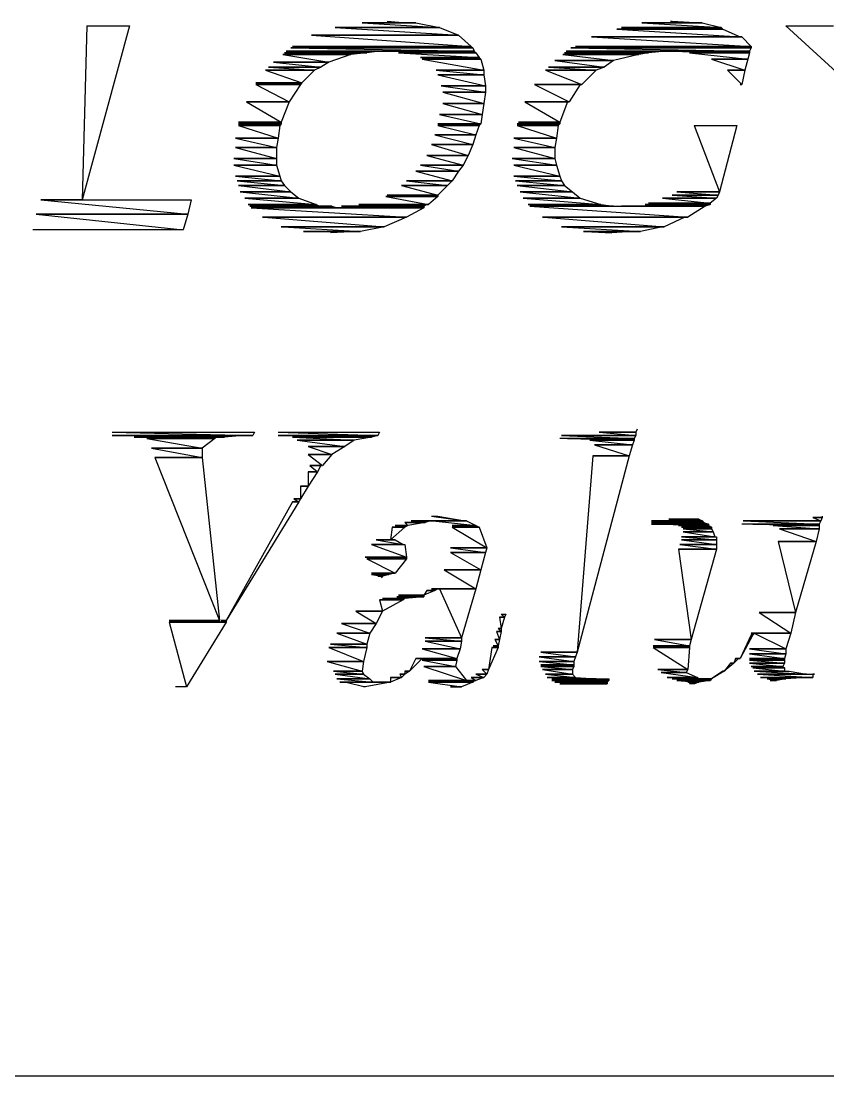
# Model space of a CAD drawing. Header units: millimetres. Extents: x 14 to 201, y 16 to 268.
# Drawn here: x 126.59 to 137.38, y 15.62 to 29.74 of the extents above; entities that cross this region are included whole.
import ezdxf

# ---------------------------------------------------------------- set-up
doc = ezdxf.new("R2010")
doc.units = ezdxf.units.MM
doc.layers.get('0').update_dxf_attribs({"linetype": 'CONTINUOUS'})

msp = doc.modelspace()

# ---------------------------------------------------------------- linework, layer by layer
at = {"color": 0}
for p, q in [((127.466, 29.6761), (127.403, 27.3472)), ((128.038, 29.6761), (127.403, 27.3472)), ((127.466, 29.6761), (128.038, 29.6761)), ((132.185, 29.654), (130.788, 29.654)), ((130.788, 29.654), (132.441, 29.5493)), ((130.788, 29.654), (132.185, 29.654)), ((131.869, 29.7174), (131.149, 29.7174)), ((131.149, 29.7174), (132.185, 29.654)), ((131.149, 29.7174), (131.869, 29.7174)), ((131.742, 29.7174), (131.254, 29.7174)), ((131.254, 29.7174), (131.869, 29.7174)), ((131.254, 29.7174), (131.869, 29.7174)), ((131.487, 29.7394), (131.742, 29.7174)), ((131.869, 29.7174), (132.185, 29.654)), ((132.185, 29.654), (132.441, 29.5493)), ((135.953, 29.654), (134.621, 29.654)), ((134.621, 29.654), (135.975, 29.6333)), ((134.621, 29.654), (135.953, 29.654)), ((135.7, 29.7174), (134.895, 29.7174)), ((134.895, 29.7174), (135.953, 29.654)), ((134.895, 29.7174), (135.7, 29.7174)), ((135.679, 29.7174), (135.001, 29.7174)), ((135.001, 29.7174), (135.7, 29.7174)), ((135.001, 29.7174), (135.7, 29.7174)), ((135.277, 29.7394), (135.679, 29.7174)), ((135.277, 29.7394), (135.297, 29.7394)), ((135.297, 29.7394), (135.679, 29.7174)), ((135.7, 29.7174), (135.953, 29.654)), ((135.953, 29.654), (135.975, 29.6333)), ((136.821, 29.6761), (138.133, 28.4689)), ((136.821, 29.6761), (137.457, 29.6761)), ((132.441, 29.5493), (130.471, 29.5493)), ((130.471, 29.5493), (132.608, 29.4004)), ((130.471, 29.5493), (132.441, 29.5493)), ((132.441, 29.5493), (132.608, 29.4004)), ((136.229, 29.5272), (134.218, 29.5272)), ((134.218, 29.5272), (136.356, 29.4004)), ((134.218, 29.5272), (136.229, 29.5272)), ((136.208, 29.5272), (134.239, 29.5272)), ((134.239, 29.5272), (136.229, 29.5272)), ((134.239, 29.5272), (136.229, 29.5272)), ((135.975, 29.6333), (134.557, 29.6333)), ((134.557, 29.6333), (136.208, 29.5272)), ((134.557, 29.6333), (135.975, 29.6333)), ((135.975, 29.6333), (136.208, 29.5272)), ((136.229, 29.5272), (136.356, 29.4004)), ((132.631, 29.3798), (130.196, 29.3798)), ((130.196, 29.3798), (132.651, 29.3371)), ((130.196, 29.3798), (132.631, 29.3798)), ((132.608, 29.4004), (130.218, 29.4004)), ((130.218, 29.4004), (132.631, 29.3798)), ((130.218, 29.4004), (132.608, 29.4004)), ((132.608, 29.4004), (132.631, 29.3798)), ((132.631, 29.3798), (132.651, 29.3371)), ((136.356, 29.3798), (133.943, 29.3798)), ((133.943, 29.3798), (136.335, 29.3371)), ((133.943, 29.3798), (136.356, 29.3798)), ((136.356, 29.4004), (134.006, 29.4004)), ((134.006, 29.4004), (136.356, 29.3798)), ((134.006, 29.4004), (136.356, 29.4004)), ((136.356, 29.3798), (136.335, 29.3371)), ((136.356, 29.4004), (136.356, 29.3798)), ((131, 29.2943), (130.091, 29.2943)), ((130.091, 29.2943), (130.704, 29.1882)), ((130.091, 29.2943), (131, 29.2943)), ((131.213, 29.3164), (130.112, 29.3164)), ((130.112, 29.3164), (131, 29.2943)), ((130.112, 29.3164), (131.213, 29.3164)), ((132.651, 29.3371), (130.132, 29.3371)), ((130.132, 29.3371), (131.213, 29.3164)), ((130.132, 29.3371), (131.382, 29.3371)), ((131, 29.2943), (130.704, 29.1882)), ((131.213, 29.3164), (131, 29.2943)), ((131.382, 29.3371), (131.213, 29.3164)), ((131.382, 29.3371), (132.672, 29.3164)), ((131.382, 29.3371), (132.651, 29.3371)), ((132.672, 29.3164), (131.636, 29.3164)), ((131.636, 29.3164), (132.715, 29.2516)), ((131.636, 29.3164), (132.672, 29.3164)), ((132.715, 29.2516), (131.932, 29.2516)), ((131.932, 29.2516), (132.737, 29.231)), ((131.932, 29.2516), (132.715, 29.2516)), ((132.737, 29.231), (131.953, 29.231)), ((131.953, 29.231), (132.778, 29.0835)), ((131.953, 29.231), (132.737, 29.231)), ((132.651, 29.3371), (132.672, 29.3164)), ((132.672, 29.3164), (132.715, 29.2516)), ((132.715, 29.2516), (132.737, 29.231)), ((132.737, 29.231), (132.778, 29.0835)), ((134.854, 29.2943), (133.836, 29.2943)), ((133.836, 29.2943), (134.515, 29.2103)), ((133.836, 29.2943), (134.854, 29.2943)), ((134.98, 29.3164), (133.858, 29.3164)), ((133.858, 29.3164), (134.854, 29.2943)), ((133.858, 29.3164), (134.98, 29.3164)), ((136.335, 29.3371), (133.879, 29.3371)), ((133.879, 29.3371), (134.98, 29.3164)), ((133.879, 29.3371), (135.213, 29.3371)), ((134.854, 29.2943), (134.515, 29.2103)), ((134.98, 29.3164), (134.854, 29.2943)), ((135.213, 29.3371), (134.98, 29.3164)), ((135.213, 29.3371), (136.335, 29.3164)), ((135.213, 29.3371), (136.335, 29.3371)), ((136.335, 29.3164), (135.53, 29.3164)), ((135.53, 29.3164), (136.313, 29.231)), ((135.53, 29.3164), (136.335, 29.3164)), ((136.313, 29.231), (135.826, 29.231)), ((135.826, 29.231), (136.271, 29.0835)), ((135.826, 29.231), (136.313, 29.231)), ((136.313, 29.231), (136.271, 29.0835)), ((136.335, 29.3164), (136.313, 29.231)), ((136.335, 29.3371), (136.335, 29.3164)), ((130.514, 29.0835), (129.858, 29.0835)), ((129.858, 29.0835), (130.344, 28.914)), ((129.858, 29.0835), (130.514, 29.0835)), ((130.598, 29.1248), (129.899, 29.1248)), ((129.899, 29.1248), (130.514, 29.0835)), ((129.899, 29.1248), (130.598, 29.1248)), ((130.704, 29.1882), (129.963, 29.1882)), ((129.963, 29.1882), (130.598, 29.1248)), ((129.963, 29.1882), (130.704, 29.1882)), ((130.514, 29.0835), (130.344, 28.914)), ((130.598, 29.1248), (130.514, 29.0835)), ((130.704, 29.1882), (130.598, 29.1248)), ((132.778, 29.0835), (132.143, 29.0835)), ((132.143, 29.0835), (132.778, 29.0201)), ((132.143, 29.0835), (132.778, 29.0835)), ((132.778, 29.0835), (132.778, 29.0201)), ((134.282, 29.0835), (133.604, 29.0835)), ((133.604, 29.0835), (134.092, 28.8919)), ((133.604, 29.0835), (134.282, 29.0835)), ((134.388, 29.1248), (133.646, 29.1248)), ((133.646, 29.1248), (134.282, 29.0835)), ((133.646, 29.1248), (134.388, 29.1248)), ((134.515, 29.2103), (133.73, 29.2103)), ((133.73, 29.2103), (134.388, 29.1248)), ((133.73, 29.2103), (134.515, 29.2103)), ((134.282, 29.0835), (134.092, 28.8919)), ((134.388, 29.1248), (134.282, 29.0835)), ((134.515, 29.2103), (134.388, 29.1248)), ((136.271, 29.0835), (136.039, 29.0835)), ((136.039, 29.0835), (136.229, 28.8919)), ((136.039, 29.0835), (136.271, 29.0835)), ((136.271, 29.0835), (136.229, 28.8919)), ((132.778, 29.0201), (132.165, 29.0201)), ((132.165, 29.0201), (132.8, 28.8713)), ((132.165, 29.0201), (132.778, 29.0201)), ((132.778, 29.0201), (132.8, 28.8713)), ((130.344, 28.914), (129.73, 28.914)), ((129.73, 28.914), (130.324, 28.8919)), ((129.73, 28.914), (130.344, 28.914)), ((130.324, 28.8919), (129.73, 28.8919)), ((129.73, 28.8919), (130.175, 28.6591)), ((129.73, 28.8919), (130.324, 28.8919)), ((130.324, 28.8919), (130.175, 28.6591)), ((130.344, 28.914), (130.324, 28.8919)), ((132.8, 28.8713), (132.208, 28.8713)), ((132.208, 28.8713), (132.8, 28.7872)), ((132.208, 28.8713), (132.8, 28.8713)), ((132.8, 28.8713), (132.8, 28.7872)), ((134.092, 28.8919), (133.456, 28.8919)), ((133.456, 28.8919), (134.069, 28.8919)), ((133.456, 28.8919), (134.092, 28.8919)), ((133.456, 28.8919), (133.922, 28.6591)), ((133.456, 28.8919), (134.069, 28.8919)), ((134.069, 28.8919), (133.922, 28.6591)), ((134.092, 28.8919), (134.069, 28.8919)), ((136.208, 28.8919), (136.229, 28.8919)), ((136.229, 28.8919), (136.208, 28.8919)), ((132.8, 28.7872), (132.228, 28.7872)), ((132.228, 28.7872), (132.778, 28.6384)), ((132.228, 28.7872), (132.8, 28.7872)), ((132.8, 28.7872), (132.778, 28.6384)), ((130.175, 28.6591), (129.603, 28.6591)), ((129.603, 28.6591), (130.069, 28.3848)), ((129.603, 28.6591), (130.175, 28.6591)), ((130.175, 28.6591), (130.069, 28.3848)), ((132.778, 28.6384), (132.228, 28.6384)), ((132.228, 28.6384), (132.757, 28.4909)), ((132.228, 28.6384), (132.778, 28.6384)), ((132.778, 28.6384), (132.757, 28.4909)), ((133.922, 28.6591), (133.329, 28.6591)), ((133.329, 28.6591), (133.9, 28.6591)), ((133.329, 28.6591), (133.922, 28.6591)), ((133.329, 28.6591), (133.795, 28.3848)), ((133.329, 28.6591), (133.9, 28.6591)), ((133.9, 28.6591), (133.795, 28.3848)), ((133.922, 28.6591), (133.9, 28.6591)), ((130.069, 28.3848), (129.497, 28.3848)), ((129.497, 28.3848), (130.069, 28.3628)), ((129.497, 28.3848), (130.069, 28.3848)), ((130.069, 28.3848), (130.069, 28.3628)), ((132.757, 28.4909), (132.185, 28.4909)), ((132.185, 28.4909), (132.737, 28.3628)), ((132.185, 28.4909), (132.757, 28.4909)), ((132.757, 28.4909), (132.737, 28.3628)), ((133.795, 28.3848), (133.244, 28.3848)), ((133.244, 28.3848), (133.795, 28.3628)), ((133.244, 28.3848), (133.795, 28.3848)), ((133.795, 28.3848), (133.795, 28.3628)), ((130.069, 28.3628), (129.497, 28.3628)), ((129.497, 28.3628), (130.048, 28.3421)), ((129.497, 28.3628), (130.069, 28.3628)), ((130.048, 28.3421), (129.497, 28.3421)), ((129.497, 28.3421), (130.026, 28.1726)), ((129.497, 28.3421), (130.048, 28.3421)), ((130.048, 28.3421), (130.026, 28.1726)), ((130.069, 28.3628), (130.048, 28.3421)), ((132.737, 28.3628), (132.165, 28.3628)), ((132.165, 28.3628), (132.715, 28.3421)), ((132.165, 28.3628), (132.737, 28.3628)), ((132.715, 28.3421), (132.165, 28.3421)), ((132.165, 28.3421), (132.672, 28.2153)), ((132.165, 28.3421), (132.715, 28.3421)), ((132.715, 28.3421), (132.672, 28.2153)), ((132.737, 28.3628), (132.715, 28.3421)), ((133.795, 28.3628), (133.223, 28.3628)), ((133.223, 28.3628), (133.773, 28.3421)), ((133.223, 28.3628), (133.795, 28.3628)), ((133.773, 28.3421), (133.223, 28.3421)), ((133.223, 28.3421), (133.753, 28.1726)), ((133.223, 28.3421), (133.773, 28.3421)), ((133.773, 28.3421), (133.753, 28.1726)), ((133.795, 28.3628), (133.773, 28.3421)), ((135.593, 28.3421), (135.932, 27.4533)), ((135.593, 28.3421), (136.165, 28.3421)), ((136.165, 28.3421), (135.932, 27.4533)), ((130.026, 28.1726), (129.456, 28.1726)), ((129.456, 28.1726), (130.006, 28.0458)), ((129.456, 28.1726), (130.026, 28.1726)), ((130.026, 28.1726), (130.006, 28.0458)), ((132.672, 28.2153), (132.122, 28.2153)), ((132.122, 28.2153), (132.631, 28.0886)), ((132.122, 28.2153), (132.672, 28.2153)), ((132.672, 28.2153), (132.631, 28.0886)), ((133.753, 28.1726), (133.181, 28.1726)), ((133.181, 28.1726), (133.73, 28.0458)), ((133.181, 28.1726), (133.753, 28.1726)), ((133.753, 28.1726), (133.73, 28.0458)), ((130.006, 28.0458), (129.456, 28.0458)), ((129.456, 28.0458), (130.006, 27.8984)), ((129.456, 28.0458), (130.006, 28.0458)), ((130.006, 28.0458), (130.006, 27.8984)), ((132.631, 28.0886), (132.079, 28.0886)), ((132.079, 28.0886), (132.567, 27.9397)), ((132.079, 28.0886), (132.631, 28.0886)), ((132.631, 28.0886), (132.567, 27.9397)), ((133.73, 28.0458), (133.181, 28.0458)), ((133.181, 28.0458), (133.73, 27.8984)), ((133.181, 28.0458), (133.73, 28.0458)), ((133.73, 28.0458), (133.73, 27.8984)), ((130.006, 27.8984), (129.433, 27.8984)), ((129.433, 27.8984), (130.006, 27.8129)), ((129.433, 27.8984), (130.006, 27.8984)), ((130.006, 27.8129), (129.433, 27.8129)), ((129.433, 27.8129), (130.048, 27.6641)), ((129.433, 27.8129), (130.006, 27.8129)), ((130.006, 27.8984), (130.006, 27.8129)), ((130.006, 27.8129), (130.048, 27.6641)), ((132.504, 27.8129), (131.932, 27.8129)), ((131.932, 27.8129), (132.441, 27.7289)), ((131.932, 27.8129), (132.504, 27.8129)), ((132.567, 27.9397), (132.016, 27.9397)), ((132.016, 27.9397), (132.504, 27.8129)), ((132.016, 27.9397), (132.567, 27.9397)), ((132.504, 27.8129), (132.441, 27.7289)), ((132.567, 27.9397), (132.504, 27.8129)), ((133.73, 27.8984), (133.16, 27.8984)), ((133.16, 27.8984), (133.753, 27.8129)), ((133.16, 27.8984), (133.73, 27.8984)), ((133.753, 27.8129), (133.181, 27.8129)), ((133.181, 27.8129), (133.795, 27.6641)), ((133.181, 27.8129), (133.753, 27.8129)), ((133.73, 27.8984), (133.753, 27.8129)), ((133.753, 27.8129), (133.795, 27.6641)), ((132.441, 27.7289), (131.869, 27.7289)), ((131.869, 27.7289), (132.355, 27.6007)), ((131.869, 27.7289), (132.441, 27.7289)), ((132.441, 27.7289), (132.355, 27.6007)), ((130.048, 27.6641), (129.456, 27.6641)), ((129.456, 27.6641), (130.069, 27.6007)), ((129.456, 27.6641), (130.048, 27.6641)), ((130.069, 27.6007), (129.476, 27.6007)), ((129.476, 27.6007), (130.112, 27.5373)), ((129.476, 27.6007), (130.069, 27.6007)), ((130.112, 27.5373), (129.497, 27.5373)), ((129.497, 27.5373), (130.196, 27.4533)), ((129.497, 27.5373), (130.112, 27.5373)), ((130.048, 27.6641), (130.069, 27.6007)), ((130.069, 27.6007), (130.112, 27.5373)), ((130.112, 27.5373), (130.196, 27.4533)), ((132.292, 27.5373), (131.679, 27.5373)), ((131.679, 27.5373), (132.165, 27.4106)), ((131.679, 27.5373), (132.292, 27.5373)), ((132.355, 27.6007), (131.742, 27.6007)), ((131.742, 27.6007), (132.292, 27.5373)), ((131.742, 27.6007), (132.355, 27.6007)), ((132.292, 27.5373), (132.165, 27.4106)), ((132.355, 27.6007), (132.292, 27.5373)), ((133.795, 27.6641), (133.181, 27.6641)), ((133.181, 27.6641), (133.816, 27.6007)), ((133.181, 27.6641), (133.795, 27.6641)), ((133.816, 27.6007), (133.201, 27.6007)), ((133.201, 27.6007), (133.858, 27.5373)), ((133.201, 27.6007), (133.816, 27.6007)), ((133.858, 27.5373), (133.223, 27.5373)), ((133.223, 27.5373), (133.963, 27.4533)), ((133.223, 27.5373), (133.858, 27.5373)), ((133.795, 27.6641), (133.816, 27.6007)), ((133.816, 27.6007), (133.858, 27.5373)), ((133.858, 27.5373), (133.963, 27.4533)), ((130.196, 27.4533), (129.519, 27.4533)), ((129.519, 27.4533), (130.302, 27.3692)), ((129.519, 27.4533), (130.196, 27.4533)), ((130.196, 27.4533), (130.302, 27.3692)), ((132.165, 27.3899), (131.466, 27.3899)), ((131.466, 27.3899), (132.038, 27.2838)), ((131.466, 27.3899), (132.165, 27.3899)), ((132.165, 27.4106), (131.487, 27.4106)), ((131.487, 27.4106), (132.165, 27.3899)), ((131.487, 27.4106), (132.165, 27.4106)), ((132.165, 27.3899), (132.038, 27.2838)), ((132.165, 27.4106), (132.165, 27.3899)), ((133.963, 27.4533), (133.266, 27.4533)), ((133.266, 27.4533), (134.069, 27.3692)), ((133.266, 27.4533), (133.963, 27.4533)), ((133.963, 27.4533), (134.069, 27.3692)), ((135.912, 27.4106), (135.297, 27.4106)), ((135.297, 27.4106), (135.89, 27.3692)), ((135.297, 27.4106), (135.912, 27.4106)), ((135.932, 27.4533), (135.36, 27.4533)), ((135.36, 27.4533), (135.912, 27.4106)), ((135.36, 27.4533), (135.932, 27.4533)), ((135.912, 27.4106), (135.89, 27.3692)), ((135.932, 27.4533), (135.912, 27.4106)), ((127.403, 27.3472), (126.851, 27.3472)), ((126.851, 27.3472), (128.82, 27.157)), ((126.851, 27.3472), (128.863, 27.3472)), ((128.863, 27.3472), (128.82, 27.157)), ((130.302, 27.3692), (129.582, 27.3692)), ((129.582, 27.3692), (130.535, 27.2838)), ((129.582, 27.3692), (130.302, 27.3692)), ((130.535, 27.2838), (129.625, 27.2838)), ((129.625, 27.2838), (130.578, 27.2631)), ((129.625, 27.2838), (130.535, 27.2838)), ((130.578, 27.2631), (129.646, 27.2631)), ((129.646, 27.2631), (130.747, 27.2631)), ((129.646, 27.2631), (130.747, 27.2631)), ((130.747, 27.2631), (129.667, 27.2631)), ((129.667, 27.2631), (130.81, 27.2411)), ((129.667, 27.2631), (130.747, 27.2631)), ((130.302, 27.3692), (130.535, 27.2838)), ((130.535, 27.2838), (130.578, 27.2631)), ((130.747, 27.2631), (130.81, 27.2411)), ((131.975, 27.2631), (130.874, 27.2631)), ((130.874, 27.2631), (131.975, 27.2411)), ((130.874, 27.2631), (131.975, 27.2631)), ((132.016, 27.2838), (131.107, 27.2838)), ((131.107, 27.2838), (131.975, 27.2631)), ((131.107, 27.2838), (132.016, 27.2838)), ((132.038, 27.2838), (131.17, 27.2838)), ((131.17, 27.2838), (132.016, 27.2838)), ((131.17, 27.2838), (132.038, 27.2838)), ((132.016, 27.2838), (131.975, 27.2631)), ((131.975, 27.2631), (131.975, 27.2411)), ((132.038, 27.2838), (132.016, 27.2838)), ((134.069, 27.3692), (133.307, 27.3692)), ((133.307, 27.3692), (134.345, 27.2838)), ((133.307, 27.3692), (134.069, 27.3692)), ((134.345, 27.2838), (133.371, 27.2838)), ((133.371, 27.2838), (134.515, 27.2631)), ((133.371, 27.2838), (134.345, 27.2838)), ((134.515, 27.2631), (133.393, 27.2631)), ((133.393, 27.2631), (134.557, 27.2631)), ((133.393, 27.2631), (134.557, 27.2631)), ((133.393, 27.2631), (134.621, 27.2631)), ((133.393, 27.2631), (134.621, 27.2631)), ((133.393, 27.2631), (135.509, 27.1143)), ((133.393, 27.2631), (135.742, 27.2631)), ((134.069, 27.3692), (134.345, 27.2838)), ((134.345, 27.2838), (134.515, 27.2631)), ((135.742, 27.2631), (134.621, 27.2631)), ((135.742, 27.2631), (134.684, 27.2631)), ((134.684, 27.2631), (135.742, 27.2631)), ((134.684, 27.2631), (135.742, 27.2631)), ((135.806, 27.2838), (134.938, 27.2838)), ((134.938, 27.2838), (135.742, 27.2631)), ((134.938, 27.2838), (135.806, 27.2838)), ((135.806, 27.3044), (134.98, 27.3044)), ((134.98, 27.3044), (135.806, 27.2838)), ((134.98, 27.3044), (135.806, 27.3044)), ((135.89, 27.3692), (135.17, 27.3692)), ((135.17, 27.3692), (135.806, 27.3044)), ((135.17, 27.3692), (135.89, 27.3692)), ((135.742, 27.2631), (135.509, 27.1143)), ((135.806, 27.2838), (135.742, 27.2631)), ((135.89, 27.3692), (135.806, 27.3044)), ((135.806, 27.3044), (135.806, 27.2838)), ((128.82, 27.157), (126.788, 27.157)), ((126.788, 27.157), (128.757, 26.9448)), ((126.788, 27.157), (128.82, 27.157)), ((128.82, 27.157), (128.757, 26.9448)), ((130.81, 27.2411), (129.667, 27.2411)), ((129.667, 27.2411), (131.742, 27.1143)), ((129.667, 27.2411), (131.975, 27.2411)), ((131.742, 27.1143), (129.815, 27.1143)), ((129.815, 27.1143), (131.742, 27.1143)), ((129.815, 27.1143), (131.742, 27.1143)), ((131.742, 27.1143), (129.836, 27.1143)), ((129.836, 27.1143), (131.446, 26.9875)), ((129.836, 27.1143), (131.742, 27.1143)), ((131.975, 27.2411), (130.81, 27.2411)), ((131.742, 27.1143), (131.446, 26.9875)), ((131.975, 27.2411), (131.742, 27.1143)), ((135.509, 27.1143), (133.562, 27.1143)), ((133.562, 27.1143), (135.467, 27.1143)), ((133.562, 27.1143), (135.509, 27.1143)), ((135.467, 27.1143), (133.583, 27.1143)), ((133.583, 27.1143), (135.191, 26.9875)), ((133.583, 27.1143), (135.467, 27.1143)), ((135.467, 27.1143), (135.191, 26.9875)), ((135.509, 27.1143), (135.467, 27.1143)), ((131.446, 26.9875), (130.069, 26.9875)), ((130.069, 26.9875), (131.446, 26.9875)), ((130.069, 26.9875), (131.446, 26.9875)), ((131.446, 26.9875), (130.091, 26.9875)), ((130.091, 26.9875), (131.127, 26.9241)), ((130.091, 26.9875), (131.446, 26.9875)), ((131.446, 26.9875), (131.127, 26.9241)), ((135.191, 26.9875), (133.816, 26.9875)), ((133.816, 26.9875), (135.17, 26.9875)), ((133.816, 26.9875), (135.191, 26.9875)), ((133.816, 26.9875), (134.874, 26.9241)), ((133.816, 26.9875), (135.17, 26.9875)), ((135.17, 26.9875), (134.874, 26.9241)), ((135.191, 26.9875), (135.17, 26.9875)), ((128.757, 26.9448), (126.746, 26.9448)), ((131.127, 26.9241), (130.365, 26.9241)), ((130.365, 26.9241), (131.084, 26.9241)), ((130.365, 26.9241), (131.127, 26.9241)), ((130.451, 26.9241), (131.084, 26.9241)), ((131.084, 26.9241), (130.451, 26.9241)), ((131.084, 26.9241), (130.725, 26.9034)), ((131.127, 26.9241), (131.084, 26.9241)), ((134.874, 26.9241), (134.112, 26.9241)), ((134.112, 26.9241), (134.768, 26.9241)), ((134.112, 26.9241), (134.874, 26.9241)), ((134.768, 26.9241), (134.133, 26.9241)), ((134.133, 26.9241), (134.492, 26.9034)), ((134.133, 26.9241), (134.768, 26.9241)), ((134.768, 26.9241), (134.492, 26.9034)), ((134.874, 26.9241), (134.768, 26.9241)), ((16.214, 15.6215), (149.648, 15.6215))]:
    msp.add_line(p, q, dxfattribs=at)
at = {"color": 251}
for p, q in [((127.805, 24.2356), (129.689, 24.1942)), ((127.805, 24.2356), (129.709, 24.2356)), ((129.689, 24.1942), (127.805, 24.1942)), ((127.805, 24.1942), (129.562, 24.1942)), ((127.805, 24.1942), (129.689, 24.1942)), ((129.562, 24.1942), (128.016, 24.1942)), ((128.016, 24.1942), (129.307, 24.1722)), ((128.016, 24.1942), (129.562, 24.1942)), ((129.307, 24.1722), (128.101, 24.1722)), ((128.101, 24.1722), (129.201, 24.1722)), ((128.101, 24.1722), (129.307, 24.1722)), ((129.201, 24.1722), (128.228, 24.1722)), ((128.228, 24.1722), (129.18, 24.1515)), ((128.228, 24.1722), (129.201, 24.1722)), ((129.18, 24.1515), (128.271, 24.1515)), ((128.271, 24.1515), (129.01, 24.0247)), ((128.271, 24.1515), (129.18, 24.1515)), ((129.18, 24.1515), (129.01, 24.0247)), ((129.201, 24.1722), (129.18, 24.1515)), ((129.307, 24.1722), (129.201, 24.1722)), ((129.562, 24.1942), (129.307, 24.1722)), ((129.689, 24.1942), (129.562, 24.1942)), ((129.709, 24.2356), (129.689, 24.1942)), ((130.026, 24.2356), (131.36, 24.1942)), ((130.026, 24.2356), (131.382, 24.2356)), ((131.36, 24.1942), (130.026, 24.1942)), ((130.026, 24.1942), (131.276, 24.1722)), ((130.026, 24.1942), (131.36, 24.1942)), ((131.276, 24.1722), (130.218, 24.1722)), ((130.218, 24.1722), (131.043, 24.1294)), ((130.218, 24.1722), (131.276, 24.1722)), ((131.276, 24.1722), (131.043, 24.1294)), ((131.36, 24.1942), (131.276, 24.1722)), ((131.382, 24.2356), (131.36, 24.1942)), ((134.789, 24.1515), (133.795, 24.1515)), ((134.811, 24.1942), (133.816, 24.1942)), ((133.816, 24.1942), (134.789, 24.1515)), ((133.816, 24.1942), (134.811, 24.1942)), ((133.9, 24.1515), (134.789, 24.1294)), ((133.9, 24.1515), (134.789, 24.1515)), ((134.811, 24.2356), (134.324, 24.2356)), ((134.324, 24.2356), (134.811, 24.1942)), ((134.324, 24.2356), (134.811, 24.2356)), ((134.811, 24.1942), (134.789, 24.1515)), ((134.789, 24.1515), (134.789, 24.1294)), ((134.831, 24.2783), (134.811, 24.2356)), ((134.811, 24.2356), (134.811, 24.1942)), ((129.01, 24.0247), (128.334, 24.0247)), ((128.334, 24.0247), (129.01, 23.8966)), ((128.334, 24.0247), (129.01, 24.0247)), ((129.01, 24.0247), (129.01, 23.8966)), ((131.043, 24.1294), (130.281, 24.1294)), ((130.281, 24.1294), (130.917, 24.0454)), ((130.281, 24.1294), (131.043, 24.1294)), ((130.917, 24.0454), (130.429, 24.0454)), ((130.429, 24.0454), (130.747, 23.9393)), ((130.429, 24.0454), (130.917, 24.0454)), ((130.917, 24.0454), (130.747, 23.9393)), ((131.043, 24.1294), (130.917, 24.0454)), ((134.789, 24.1294), (134.196, 24.1294)), ((134.196, 24.1294), (134.768, 24.0661)), ((134.196, 24.1294), (134.789, 24.1294)), ((134.768, 24.0661), (134.259, 24.0661)), ((134.259, 24.0661), (134.725, 23.9186)), ((134.259, 24.0661), (134.768, 24.0661)), ((134.768, 24.0661), (134.725, 23.9186)), ((134.789, 24.1294), (134.768, 24.0661)), ((129.01, 23.8966), (128.375, 23.8966)), ((128.375, 23.8966), (129.243, 21.7165)), ((128.375, 23.8966), (129.01, 23.8966)), ((129.01, 23.8966), (129.243, 21.7165)), ((130.747, 23.9393), (130.429, 23.9393)), ((130.429, 23.9393), (130.62, 23.7918)), ((130.429, 23.9393), (130.747, 23.9393)), ((130.747, 23.9393), (130.62, 23.7918)), ((134.239, 23.9186), (134.028, 21.2935)), ((134.725, 23.9186), (134.028, 21.2935)), ((134.725, 23.9186), (134.239, 23.9186)), ((134.239, 23.9186), (134.725, 23.9186)), ((130.62, 23.7918), (130.451, 23.7918)), ((130.451, 23.7918), (130.598, 23.7918)), ((130.451, 23.7918), (130.62, 23.7918)), ((130.451, 23.7918), (130.555, 23.7064)), ((130.451, 23.7918), (130.598, 23.7918)), ((130.598, 23.7918), (130.555, 23.7064)), ((130.62, 23.7918), (130.598, 23.7918)), ((130.555, 23.7064), (130.429, 23.7064)), ((130.429, 23.7064), (130.429, 23.5162)), ((130.429, 23.7064), (130.555, 23.7064)), ((130.555, 23.7064), (130.429, 23.5162)), ((130.429, 23.5162), (130.324, 23.5162)), ((130.324, 23.5162), (130.324, 23.3467)), ((130.324, 23.5162), (130.429, 23.5162)), ((130.429, 23.5162), (130.324, 23.3467)), ((130.218, 23.304), (129.329, 21.7165)), ((130.302, 23.304), (129.329, 21.7165)), ((130.302, 23.304), (130.218, 23.304)), ((130.218, 23.304), (130.302, 23.304)), ((130.324, 23.3467), (130.238, 23.3467)), ((130.238, 23.3467), (130.302, 23.304)), ((130.238, 23.3467), (130.324, 23.3467)), ((130.324, 23.3467), (130.302, 23.304)), ((131.995, 23.0298), (131.72, 23.0298)), ((131.72, 23.0298), (131.763, 22.9871)), ((131.72, 23.0298), (131.995, 23.0298)), ((131.995, 23.0298), (131.763, 22.9871)), ((132.059, 23.0504), (131.805, 23.0504)), ((131.805, 23.0504), (131.995, 23.0298)), ((131.805, 23.0504), (132.059, 23.0504)), ((132.525, 23.0504), (131.826, 23.0504)), ((131.826, 23.0504), (132.059, 23.0504)), ((131.826, 23.0504), (132.079, 23.0504)), ((132.525, 23.0504), (131.846, 23.0504)), ((131.846, 23.0504), (132.525, 23.0504)), ((131.846, 23.0504), (132.525, 23.0504)), ((132.059, 23.0504), (131.995, 23.0298)), ((132.079, 23.0504), (132.059, 23.0504)), ((132.079, 23.1138), (132.525, 23.0504)), ((132.079, 23.1138), (132.165, 23.1138)), ((132.079, 23.0504), (132.545, 23.0504)), ((132.079, 23.0504), (132.545, 23.0504)), ((132.545, 23.0504), (132.102, 23.0504)), ((132.102, 23.0504), (132.672, 22.9871)), ((132.102, 23.0504), (132.545, 23.0504)), ((132.165, 23.1138), (132.525, 23.0504)), ((132.545, 23.0504), (132.672, 22.9871)), ((135.7, 23.0504), (135.021, 23.0504)), ((135.021, 23.0504), (135.72, 23.0298)), ((135.021, 23.0504), (135.7, 23.0504)), ((135.72, 23.0298), (135.021, 23.0298)), ((135.021, 23.0298), (135.783, 23.0077)), ((135.021, 23.0298), (135.72, 23.0298)), ((135.657, 23.0711), (135.254, 23.0711)), ((135.254, 23.0711), (135.7, 23.0504)), ((135.254, 23.0711), (135.657, 23.0711)), ((135.616, 23.0711), (135.509, 23.0711)), ((135.509, 23.0711), (135.657, 23.0711)), ((135.509, 23.0711), (135.657, 23.0711)), ((135.551, 23.0711), (135.616, 23.0711)), ((135.657, 23.0711), (135.7, 23.0504)), ((135.7, 23.0504), (135.72, 23.0298)), ((135.72, 23.0298), (135.783, 23.0077)), ((137.287, 23.0504), (136.249, 23.0504)), ((136.249, 23.0504), (137.267, 23.0077)), ((136.249, 23.0504), (137.287, 23.0504)), ((137.308, 23.0932), (137.181, 23.0932)), ((137.181, 23.0932), (137.287, 23.0504)), ((137.181, 23.0932), (137.308, 23.0932)), ((137.287, 23.0504), (137.267, 23.0077)), ((137.308, 23.0932), (137.287, 23.0504)), ((137.308, 23.1138), (137.308, 23.0932)), ((131.55, 22.9664), (131.53, 22.7969)), ((131.72, 22.9664), (131.53, 22.7969)), ((131.72, 22.9664), (131.55, 22.9664)), ((131.55, 22.9664), (131.72, 22.9664)), ((131.763, 22.9871), (131.593, 22.9871)), ((131.593, 22.9871), (131.72, 22.9664)), ((131.593, 22.9871), (131.763, 22.9871)), ((131.763, 22.9871), (131.72, 22.9664)), ((132.672, 22.9871), (132.355, 22.9871)), ((132.355, 22.9871), (132.715, 22.9664)), ((132.355, 22.9871), (132.672, 22.9871)), ((132.715, 22.9664), (132.355, 22.9664)), ((132.355, 22.9664), (132.821, 22.6908)), ((132.355, 22.9664), (132.715, 22.9664)), ((132.672, 22.9871), (132.715, 22.9664)), ((132.715, 22.9664), (132.821, 22.6908)), ((135.783, 23.0077), (135.021, 23.0077)), ((135.021, 23.0077), (135.783, 23.0077)), ((135.021, 23.0077), (135.783, 23.0077)), ((135.15, 23.0077), (135.783, 22.9871)), ((135.15, 23.0077), (135.783, 23.0077)), ((135.783, 22.9871), (135.383, 22.9871)), ((135.383, 22.9871), (135.826, 22.9664)), ((135.383, 22.9871), (135.783, 22.9871)), ((135.826, 22.9664), (135.424, 22.9664)), ((135.424, 22.9664), (135.826, 22.9443)), ((135.424, 22.9664), (135.826, 22.9664)), ((135.826, 22.9443), (135.446, 22.9443)), ((135.446, 22.9443), (135.847, 22.9016)), ((135.446, 22.9443), (135.826, 22.9443)), ((135.847, 22.9016), (135.446, 22.9016)), ((135.446, 22.9016), (135.869, 22.8382)), ((135.446, 22.9016), (135.847, 22.9016)), ((135.783, 23.0077), (135.783, 22.9871)), ((135.783, 22.9871), (135.826, 22.9664)), ((135.826, 22.9664), (135.826, 22.9443)), ((135.826, 22.9443), (135.847, 22.9016)), ((135.847, 22.9016), (135.869, 22.8382)), ((137.267, 23.0077), (136.229, 23.0077)), ((136.376, 23.0077), (137.267, 22.9871)), ((136.376, 23.0077), (137.267, 23.0077)), ((137.267, 22.9871), (136.652, 22.9871)), ((136.652, 22.9871), (137.267, 22.9443)), ((136.652, 22.9871), (137.267, 22.9871)), ((137.267, 22.9443), (136.737, 22.9443)), ((136.737, 22.9443), (137.224, 22.7748)), ((136.737, 22.9443), (137.267, 22.9443)), ((137.267, 22.9443), (137.224, 22.7748)), ((137.267, 23.0077), (137.267, 22.9871)), ((137.267, 22.9871), (137.267, 22.9443)), ((131.699, 22.7335), (131.276, 22.7335)), ((131.276, 22.7335), (131.72, 22.7335)), ((131.276, 22.7335), (131.72, 22.7335)), ((131.276, 22.7335), (131.742, 22.564)), ((131.276, 22.7335), (131.72, 22.7335)), ((131.53, 22.7969), (131.34, 22.7969)), ((131.34, 22.7969), (131.699, 22.7335)), ((131.34, 22.7969), (131.593, 22.7969)), ((131.53, 22.7969), (131.36, 22.7969)), ((131.36, 22.7969), (131.53, 22.7969)), ((131.36, 22.7969), (131.53, 22.7969)), ((131.593, 22.7969), (131.53, 22.7969)), ((131.572, 22.7969), (131.593, 22.7969)), ((131.593, 22.7969), (131.699, 22.7335)), ((131.72, 22.7335), (131.742, 22.564)), ((135.89, 22.7335), (135.403, 22.7335)), ((135.403, 22.7335), (135.89, 22.6701)), ((135.403, 22.7335), (135.89, 22.7335)), ((135.869, 22.8382), (135.424, 22.8382)), ((135.424, 22.8382), (135.89, 22.8382)), ((135.424, 22.8382), (135.89, 22.8382)), ((135.424, 22.8382), (135.89, 22.7969)), ((135.424, 22.8382), (135.89, 22.8382)), ((135.89, 22.7969), (135.424, 22.7969)), ((135.424, 22.7969), (135.89, 22.7335)), ((135.424, 22.7969), (135.89, 22.7969)), ((135.89, 22.8382), (135.89, 22.7969)), ((135.89, 22.7969), (135.89, 22.7335)), ((135.89, 22.7335), (135.89, 22.6701)), ((137.224, 22.7748), (136.715, 22.7748)), ((136.715, 22.7748), (136.948, 21.8226)), ((136.715, 22.7748), (137.224, 22.7748)), ((137.224, 22.7748), (136.948, 21.8226)), ((132.821, 22.6908), (132.334, 22.6908)), ((132.334, 22.6908), (132.821, 22.6908)), ((132.334, 22.6908), (132.821, 22.6908)), ((132.334, 22.6908), (132.8, 22.6274)), ((132.334, 22.6908), (132.821, 22.6908)), ((132.8, 22.6274), (132.334, 22.6274)), ((132.334, 22.6274), (132.737, 22.3945)), ((132.334, 22.6274), (132.8, 22.6274)), ((132.8, 22.6274), (132.737, 22.3945)), ((132.821, 22.6908), (132.8, 22.6274)), ((135.89, 22.6701), (135.383, 22.6701)), ((135.383, 22.6701), (135.551, 21.4629)), ((135.383, 22.6701), (135.89, 22.6701)), ((135.89, 22.6701), (135.551, 21.4629)), ((131.742, 22.564), (131.191, 22.564)), ((131.191, 22.564), (131.742, 22.5419)), ((131.191, 22.564), (131.742, 22.564)), ((131.742, 22.5419), (131.213, 22.5419)), ((131.213, 22.5419), (131.593, 22.3518)), ((131.213, 22.5419), (131.742, 22.5419)), ((131.742, 22.5419), (131.593, 22.3518)), ((131.742, 22.564), (131.742, 22.5419)), ((131.593, 22.3518), (131.276, 22.3518)), ((131.276, 22.3518), (131.509, 22.3311)), ((131.276, 22.3518), (131.593, 22.3518)), ((131.509, 22.3311), (131.276, 22.3311)), ((131.276, 22.3311), (131.423, 22.3091)), ((131.276, 22.3311), (131.509, 22.3311)), ((131.36, 22.3091), (131.423, 22.3091)), ((131.423, 22.3091), (131.36, 22.3091)), ((131.423, 22.3091), (131.403, 22.2884)), ((131.509, 22.3311), (131.423, 22.3091)), ((131.593, 22.3518), (131.509, 22.3311)), ((132.737, 22.3945), (132.249, 22.3945)), ((132.249, 22.3945), (132.672, 22.1409)), ((132.249, 22.3945), (132.737, 22.3945)), ((132.737, 22.3945), (132.672, 22.1409)), ((131.975, 22.0348), (131.614, 22.0348)), ((131.614, 22.0348), (131.72, 22.0128)), ((131.614, 22.0348), (131.975, 22.0348)), ((131.975, 22.0555), (131.636, 22.0555)), ((131.636, 22.0555), (131.975, 22.0348)), ((131.636, 22.0555), (131.975, 22.0555)), ((131.975, 22.0348), (131.72, 22.0128)), ((132.016, 22.1189), (131.975, 22.0555)), ((132.122, 22.1189), (131.975, 22.0555)), ((131.975, 22.0555), (131.975, 22.0348)), ((132.122, 22.1189), (132.016, 22.1189)), ((132.016, 22.1189), (132.122, 22.1189)), ((132.672, 22.1409), (132.079, 22.1409)), ((132.079, 22.1409), (132.165, 22.1409)), ((132.079, 22.1409), (132.185, 22.1409)), ((132.079, 22.1409), (132.122, 22.1189)), ((132.079, 22.1409), (132.165, 22.1409)), ((132.165, 22.1409), (132.122, 22.1189)), ((132.185, 22.1409), (132.165, 22.1409)), ((132.185, 22.1409), (132.672, 22.1409)), ((132.185, 22.1409), (132.672, 22.1409)), ((132.185, 22.1409), (132.482, 21.4836)), ((132.185, 22.1409), (132.672, 22.1409)), ((132.672, 22.1409), (132.482, 21.4836)), ((131.699, 21.9921), (131.382, 21.9921)), ((131.382, 21.9921), (131.423, 21.8433)), ((131.382, 21.9921), (131.699, 21.9921)), ((131.72, 22.0128), (131.423, 22.0128)), ((131.423, 22.0128), (131.699, 21.9921)), ((131.423, 22.0128), (131.72, 22.0128)), ((131.699, 21.9921), (131.423, 21.8433)), ((131.72, 22.0128), (131.699, 21.9921)), ((131.423, 21.8433), (131.064, 21.8433)), ((131.064, 21.8433), (131.423, 21.8433)), ((131.064, 21.8433), (131.423, 21.8433)), ((131.064, 21.8433), (131.34, 21.6752)), ((131.064, 21.8433), (131.423, 21.8433)), ((131.423, 21.8433), (131.34, 21.6752)), ((133.054, 21.7592), (132.99, 21.7592)), ((132.99, 21.7592), (133.011, 21.6118)), ((132.99, 21.7592), (133.054, 21.7592)), ((133.011, 21.8019), (133.054, 21.7592)), ((133.011, 21.8019), (133.074, 21.8019)), ((133.054, 21.7592), (133.011, 21.6118)), ((133.074, 21.8019), (133.054, 21.7592)), ((136.948, 21.8226), (136.462, 21.8226)), ((136.462, 21.8226), (136.885, 21.5484)), ((136.462, 21.8226), (136.948, 21.8226)), ((136.948, 21.8226), (136.885, 21.5484)), ((129.243, 21.7165), (128.567, 21.7165)), ((128.567, 21.7165), (129.243, 21.6958)), ((128.567, 21.7165), (129.243, 21.7165)), ((129.243, 21.6958), (128.567, 21.6958)), ((128.567, 21.6958), (128.8, 20.8277)), ((128.567, 21.6958), (129.329, 21.6958)), ((129.329, 21.6958), (128.8, 20.8277)), ((129.243, 21.7165), (129.243, 21.6958)), ((129.329, 21.6958), (129.243, 21.6958)), ((129.329, 21.7165), (129.266, 21.7165)), ((129.266, 21.7165), (129.329, 21.6958)), ((129.266, 21.7165), (129.329, 21.7165)), ((129.329, 21.7165), (129.329, 21.6958)), ((131.34, 21.6752), (130.874, 21.6752)), ((130.874, 21.6752), (131.254, 21.5484)), ((130.874, 21.6752), (131.34, 21.6752)), ((131.34, 21.6752), (131.254, 21.5484)), ((133.011, 21.6118), (132.97, 21.6118)), ((132.97, 21.6118), (133.011, 21.569)), ((132.97, 21.6118), (133.011, 21.6118)), ((133.011, 21.6118), (133.011, 21.569)), ((131.254, 21.5484), (130.81, 21.5484)), ((130.81, 21.5484), (131.213, 21.3996)), ((130.81, 21.5484), (131.254, 21.5484)), ((131.254, 21.5484), (131.213, 21.3996)), ((132.482, 21.4836), (131.995, 21.4836)), ((131.995, 21.4836), (132.482, 21.4423)), ((131.995, 21.4836), (132.482, 21.4836)), ((132.482, 21.4836), (132.482, 21.4423)), ((132.99, 21.4629), (132.927, 21.4629)), ((132.927, 21.4629), (132.97, 21.3789)), ((132.927, 21.4629), (132.99, 21.4629)), ((133.011, 21.569), (132.947, 21.569)), ((132.947, 21.569), (132.99, 21.4629)), ((132.947, 21.569), (133.011, 21.569)), ((132.99, 21.4629), (132.97, 21.3789)), ((133.011, 21.569), (132.99, 21.4629)), ((135.551, 21.4629), (135.064, 21.4629)), ((135.064, 21.4629), (135.53, 21.3789)), ((135.064, 21.4629), (135.551, 21.4629)), ((135.551, 21.4629), (135.53, 21.3789)), ((136.356, 21.5263), (136.208, 21.2094)), ((136.376, 21.5263), (136.208, 21.2094)), ((136.885, 21.5484), (136.356, 21.5484)), ((136.356, 21.5484), (136.376, 21.5263)), ((136.356, 21.5484), (136.398, 21.5484)), ((136.376, 21.5263), (136.356, 21.5263)), ((136.356, 21.5263), (136.376, 21.5263)), ((136.398, 21.5484), (136.376, 21.5263)), ((136.398, 21.5484), (136.821, 21.3362)), ((136.398, 21.5484), (136.885, 21.5484)), ((136.885, 21.5484), (136.821, 21.3362)), ((131.213, 21.3568), (130.704, 21.3568)), ((130.704, 21.3568), (131.17, 21.1667)), ((130.704, 21.3568), (131.213, 21.3568)), ((131.213, 21.3996), (130.725, 21.3996)), ((130.725, 21.3996), (131.213, 21.3568)), ((130.725, 21.3996), (131.213, 21.3996)), ((131.213, 21.3568), (131.17, 21.1667)), ((131.213, 21.3996), (131.213, 21.3568)), ((132.461, 21.3362), (131.953, 21.3362)), ((131.953, 21.3362), (132.418, 21.2094)), ((131.953, 21.3362), (132.461, 21.3362)), ((132.482, 21.4423), (131.995, 21.4423)), ((131.995, 21.4423), (132.461, 21.3362)), ((131.995, 21.4423), (132.482, 21.4423)), ((132.461, 21.3362), (132.418, 21.2094)), ((132.482, 21.4423), (132.461, 21.3362)), ((132.884, 21.3568), (132.842, 21.0606)), ((132.97, 21.3568), (132.842, 21.0606)), ((132.97, 21.3568), (132.884, 21.3568)), ((132.884, 21.3568), (132.97, 21.3568)), ((132.97, 21.3789), (132.905, 21.3789)), ((132.905, 21.3789), (132.97, 21.3568)), ((132.905, 21.3789), (132.97, 21.3789)), ((132.97, 21.3789), (132.97, 21.3568)), ((135.53, 21.3789), (135.044, 21.3789)), ((135.044, 21.3789), (135.53, 21.3568)), ((135.044, 21.3789), (135.53, 21.3789)), ((135.53, 21.3568), (135.044, 21.3568)), ((135.044, 21.3568), (135.509, 21.0606)), ((135.044, 21.3568), (135.53, 21.3568)), ((135.53, 21.3568), (135.509, 21.0606)), ((135.53, 21.3789), (135.53, 21.3568)), ((136.821, 21.3362), (136.335, 21.3362)), ((136.335, 21.3362), (136.821, 21.3362)), ((136.335, 21.3362), (136.821, 21.3362)), ((136.335, 21.3362), (136.821, 21.2728)), ((136.335, 21.3362), (136.821, 21.3362)), ((136.821, 21.3362), (136.821, 21.2728)), ((131.869, 21.2094), (131.783, 21.0399)), ((131.953, 21.2094), (131.783, 21.0399)), ((132.418, 21.2094), (131.869, 21.2094)), ((131.869, 21.2094), (131.953, 21.2094)), ((131.953, 21.2094), (132.418, 21.1873)), ((131.953, 21.2094), (132.418, 21.2094)), ((132.418, 21.1873), (131.953, 21.1873)), ((131.953, 21.1873), (132.398, 21.1033)), ((131.953, 21.1873), (132.418, 21.1873)), ((132.418, 21.1873), (132.398, 21.1033)), ((132.418, 21.2094), (132.418, 21.1873)), ((134.006, 21.2301), (133.519, 21.2301)), ((133.519, 21.2301), (133.985, 21.1667)), ((133.519, 21.2301), (134.006, 21.2301)), ((134.028, 21.2935), (133.54, 21.2935)), ((133.54, 21.2935), (134.006, 21.2301)), ((133.54, 21.2935), (134.028, 21.2935)), ((134.006, 21.2301), (133.985, 21.1667)), ((134.028, 21.2935), (134.006, 21.2301)), ((136.145, 21.2094), (136.122, 21.146)), ((136.186, 21.2094), (136.122, 21.146)), ((136.208, 21.2094), (136.145, 21.2094)), ((136.145, 21.2094), (136.186, 21.2094)), ((136.145, 21.2094), (136.208, 21.2094)), ((136.145, 21.2094), (136.186, 21.2094)), ((136.208, 21.2094), (136.186, 21.2094)), ((136.821, 21.2728), (136.335, 21.2728)), ((136.335, 21.2728), (136.801, 21.2094)), ((136.335, 21.2728), (136.821, 21.2728)), ((136.801, 21.2094), (136.335, 21.2094)), ((136.335, 21.2094), (136.801, 21.1873)), ((136.335, 21.2094), (136.801, 21.2094)), ((136.801, 21.1873), (136.335, 21.1873)), ((136.335, 21.1873), (136.801, 21.146)), ((136.335, 21.1873), (136.801, 21.1873)), ((136.821, 21.2728), (136.801, 21.2094)), ((136.801, 21.2094), (136.801, 21.1873)), ((136.801, 21.1873), (136.801, 21.146)), ((131.17, 21.1667), (130.683, 21.1667)), ((130.683, 21.1667), (131.149, 21.0399)), ((130.683, 21.1667), (131.17, 21.1667)), ((131.149, 21.0399), (130.768, 21.0399)), ((130.768, 21.0399), (131.17, 20.9972)), ((130.768, 21.0399), (131.149, 21.0399)), ((131.17, 21.1667), (131.149, 21.0399)), ((131.149, 21.0399), (131.17, 20.9972)), ((131.783, 21.0399), (131.72, 21.0399)), ((131.72, 21.0399), (131.72, 20.9972)), ((131.72, 21.0399), (131.783, 21.0399)), ((131.783, 21.0399), (131.72, 20.9972)), ((132.398, 21.1033), (131.975, 21.1033)), ((131.975, 21.1033), (132.545, 20.9131)), ((131.975, 21.1033), (132.398, 21.1033)), ((132.398, 21.1033), (132.545, 20.9131)), ((132.842, 21.0606), (132.757, 21.0606)), ((132.757, 21.0606), (132.821, 20.9972)), ((132.757, 21.0606), (132.842, 21.0606)), ((132.842, 21.0606), (132.821, 20.9972)), ((133.985, 21.1667), (133.519, 21.1667)), ((133.519, 21.1667), (133.985, 21.1239)), ((133.519, 21.1667), (133.985, 21.1667)), ((133.985, 21.1239), (133.54, 21.1239)), ((133.54, 21.1239), (133.985, 21.1033)), ((133.54, 21.1239), (133.985, 21.1239)), ((133.985, 21.1033), (133.54, 21.1033)), ((133.54, 21.1033), (133.963, 21.0606)), ((133.54, 21.1033), (133.985, 21.1033)), ((133.963, 21.0606), (133.562, 21.0606)), ((133.562, 21.0606), (133.963, 20.9972)), ((133.562, 21.0606), (133.963, 21.0606)), ((133.985, 21.1033), (133.963, 21.0606)), ((133.963, 21.0606), (133.963, 20.9972)), ((133.985, 21.1667), (133.985, 21.1239)), ((133.985, 21.1239), (133.985, 21.1033)), ((135.509, 21.0606), (135.107, 21.0606)), ((135.107, 21.0606), (135.487, 21.0192)), ((135.107, 21.0606), (135.509, 21.0606)), ((135.509, 21.0606), (135.487, 21.0192)), ((135.975, 21.0399), (135.826, 20.9338)), ((135.996, 21.0399), (135.826, 20.9338)), ((135.996, 21.0399), (135.975, 21.0399)), ((135.975, 21.0399), (135.996, 21.0399)), ((136.08, 21.146), (135.996, 21.0399)), ((136.122, 21.146), (135.996, 21.0399)), ((136.122, 21.146), (136.08, 21.146)), ((136.08, 21.146), (136.122, 21.146)), ((136.801, 21.146), (136.335, 21.146)), ((136.335, 21.146), (136.779, 21.1033)), ((136.335, 21.146), (136.801, 21.146)), ((136.779, 21.1033), (136.356, 21.1033)), ((136.356, 21.1033), (136.801, 21.0826)), ((136.356, 21.1033), (136.779, 21.1033)), ((136.801, 21.0826), (136.376, 21.0826)), ((136.376, 21.0826), (136.801, 21.0399)), ((136.376, 21.0826), (136.801, 21.0826)), ((136.801, 21.0399), (136.398, 21.0399)), ((136.398, 21.0399), (136.864, 21.0399)), ((136.398, 21.0399), (136.864, 21.0399)), ((136.398, 21.0399), (137.097, 20.9972)), ((136.398, 21.0399), (136.864, 21.0399)), ((136.801, 21.146), (136.779, 21.1033)), ((136.779, 21.1033), (136.801, 21.0826)), ((136.801, 21.0826), (136.801, 21.0399)), ((136.864, 21.0399), (137.097, 20.9972)), ((131.17, 20.9972), (130.788, 20.9972)), ((130.788, 20.9972), (131.254, 20.9338)), ((130.788, 20.9972), (131.17, 20.9972)), ((131.254, 20.9338), (130.81, 20.9338)), ((130.81, 20.9338), (131.297, 20.8911)), ((130.81, 20.9338), (131.254, 20.9338)), ((131.17, 20.9972), (131.254, 20.9338)), ((131.254, 20.9338), (131.297, 20.8911)), ((131.679, 20.9544), (131.53, 20.9544)), ((131.53, 20.9544), (131.53, 20.8911)), ((131.53, 20.9544), (131.679, 20.9544)), ((131.679, 20.9544), (131.53, 20.8911)), ((131.72, 20.9972), (131.656, 20.9972)), ((131.656, 20.9972), (131.679, 20.9544)), ((131.656, 20.9972), (131.72, 20.9972)), ((131.72, 20.9972), (131.679, 20.9544)), ((132.545, 20.9131), (132.038, 20.9131)), ((132.038, 20.9131), (132.651, 20.9131)), ((132.038, 20.9131), (132.672, 20.9131)), ((132.038, 20.9131), (132.631, 20.8911)), ((132.038, 20.9131), (132.651, 20.9131)), ((132.672, 20.9131), (132.545, 20.9131)), ((132.778, 20.9544), (132.608, 20.9544)), ((132.608, 20.9544), (132.672, 20.9131)), ((132.608, 20.9544), (132.778, 20.9544)), ((132.651, 20.9131), (132.631, 20.8911)), ((132.672, 20.9131), (132.651, 20.9131)), ((132.821, 20.9972), (132.672, 20.9972)), ((132.672, 20.9972), (132.778, 20.9544)), ((132.672, 20.9972), (132.821, 20.9972)), ((132.778, 20.9544), (132.672, 20.9131)), ((132.821, 20.9972), (132.778, 20.9544)), ((133.963, 20.9972), (133.604, 20.9972)), ((133.604, 20.9972), (133.963, 20.9972)), ((133.604, 20.9972), (133.963, 20.9972)), ((133.604, 20.9972), (134.006, 20.9544)), ((133.604, 20.9972), (133.963, 20.9972)), ((134.006, 20.9544), (133.626, 20.9544)), ((133.626, 20.9544), (134.006, 20.9544)), ((133.626, 20.9544), (134.006, 20.9544)), ((134.006, 20.9544), (133.646, 20.9544)), ((133.646, 20.9544), (134.282, 20.9338)), ((133.646, 20.9544), (134.006, 20.9544)), ((134.282, 20.9338), (133.689, 20.9338)), ((133.689, 20.9338), (134.451, 20.9131)), ((133.689, 20.9338), (134.451, 20.9338)), ((134.451, 20.9131), (133.689, 20.9131)), ((133.689, 20.9131), (134.429, 20.8911)), ((133.689, 20.9131), (134.451, 20.9131)), ((133.963, 20.9972), (134.006, 20.9544)), ((134.006, 20.9544), (134.282, 20.9338)), ((134.451, 20.9131), (134.429, 20.8911)), ((134.451, 20.9338), (134.451, 20.9131)), ((135.487, 21.0192), (135.15, 21.0192)), ((135.15, 21.0192), (135.636, 20.9544)), ((135.15, 21.0192), (135.487, 21.0192)), ((135.636, 20.9544), (135.234, 20.9544)), ((135.234, 20.9544), (135.657, 20.9338)), ((135.234, 20.9544), (135.636, 20.9544)), ((135.657, 20.9338), (135.297, 20.9338)), ((135.297, 20.9338), (135.679, 20.9338)), ((135.297, 20.9338), (135.679, 20.9338)), ((135.679, 20.9338), (135.318, 20.9338)), ((135.318, 20.9338), (135.806, 20.9131)), ((135.318, 20.9338), (135.826, 20.9338)), ((135.806, 20.9131), (135.36, 20.9131)), ((135.36, 20.9131), (135.657, 20.8911)), ((135.36, 20.9131), (135.806, 20.9131)), ((135.487, 21.0192), (135.636, 20.9544)), ((135.636, 20.9544), (135.657, 20.9338)), ((135.806, 20.9131), (135.657, 20.8911)), ((135.826, 20.9338), (135.679, 20.9338)), ((135.679, 20.9338), (135.826, 20.9338)), ((135.679, 20.9338), (135.826, 20.9338)), ((135.826, 20.9338), (135.806, 20.9131)), ((137.097, 20.9972), (136.441, 20.9972)), ((136.441, 20.9972), (137.181, 20.9972)), ((136.441, 20.9972), (137.203, 20.9972)), ((136.441, 20.9972), (137.181, 20.9544)), ((136.441, 20.9972), (137.181, 20.9972)), ((137.181, 20.9544), (136.482, 20.9544)), ((136.482, 20.9544), (137.097, 20.9544)), ((136.482, 20.9544), (137.181, 20.9544)), ((137.097, 20.9544), (136.504, 20.9544)), ((136.504, 20.9544), (136.821, 20.9338)), ((136.504, 20.9544), (137.097, 20.9544)), ((136.821, 20.9338), (136.568, 20.9338)), ((136.568, 20.9338), (136.694, 20.9131)), ((136.568, 20.9338), (136.821, 20.9338)), ((136.694, 20.9131), (136.609, 20.9131)), ((136.609, 20.9131), (136.694, 20.9131)), ((136.609, 20.9131), (136.694, 20.9131)), ((136.652, 20.9131), (136.694, 20.9131)), ((136.694, 20.9131), (136.652, 20.9131)), ((136.694, 20.9131), (136.674, 20.9131)), ((136.821, 20.9338), (136.694, 20.9131)), ((137.097, 20.9544), (136.821, 20.9338)), ((137.181, 20.9544), (137.097, 20.9544)), ((137.203, 20.9972), (137.181, 20.9972)), ((137.181, 20.9972), (137.181, 20.9544)), ((128.8, 20.8277), (128.651, 20.8277)), ((131.297, 20.8911), (130.853, 20.8911)), ((130.853, 20.8911), (131.317, 20.8911)), ((130.853, 20.8911), (131.317, 20.8911)), ((131.317, 20.8911), (130.937, 20.8911)), ((130.937, 20.8911), (131.191, 20.8277)), ((130.937, 20.8911), (131.53, 20.8911)), ((131.191, 20.8277), (131.17, 20.8277)), ((131.53, 20.8911), (131.191, 20.8277)), ((131.53, 20.8911), (131.317, 20.8911)), ((132.631, 20.8911), (132.038, 20.8911)), ((132.038, 20.8911), (132.482, 20.8277)), ((132.038, 20.8911), (132.631, 20.8911)), ((132.334, 20.8277), (132.482, 20.8277)), ((132.482, 20.8277), (132.334, 20.8277)), ((132.482, 20.8277), (132.355, 20.8277)), ((132.631, 20.8911), (132.482, 20.8277)), ((134.429, 20.8911), (133.73, 20.8911)), ((133.73, 20.8911), (134.429, 20.8704)), ((133.73, 20.8911), (134.429, 20.8911)), ((134.429, 20.8704), (133.795, 20.8704)), ((133.795, 20.8704), (134.429, 20.8704)), ((133.795, 20.8704), (134.429, 20.8704)), ((134.429, 20.8704), (133.858, 20.8704)), ((134.429, 20.8911), (134.429, 20.8704)), ((135.657, 20.8911), (135.509, 20.8911)), ((135.509, 20.8911), (135.593, 20.8704)), ((135.509, 20.8911), (135.657, 20.8911)), ((135.593, 20.8704), (135.53, 20.8704)), ((135.657, 20.8911), (135.593, 20.8704))]:
    msp.add_line(p, q, dxfattribs=at)

doc.saveas('drawing.dxf')
